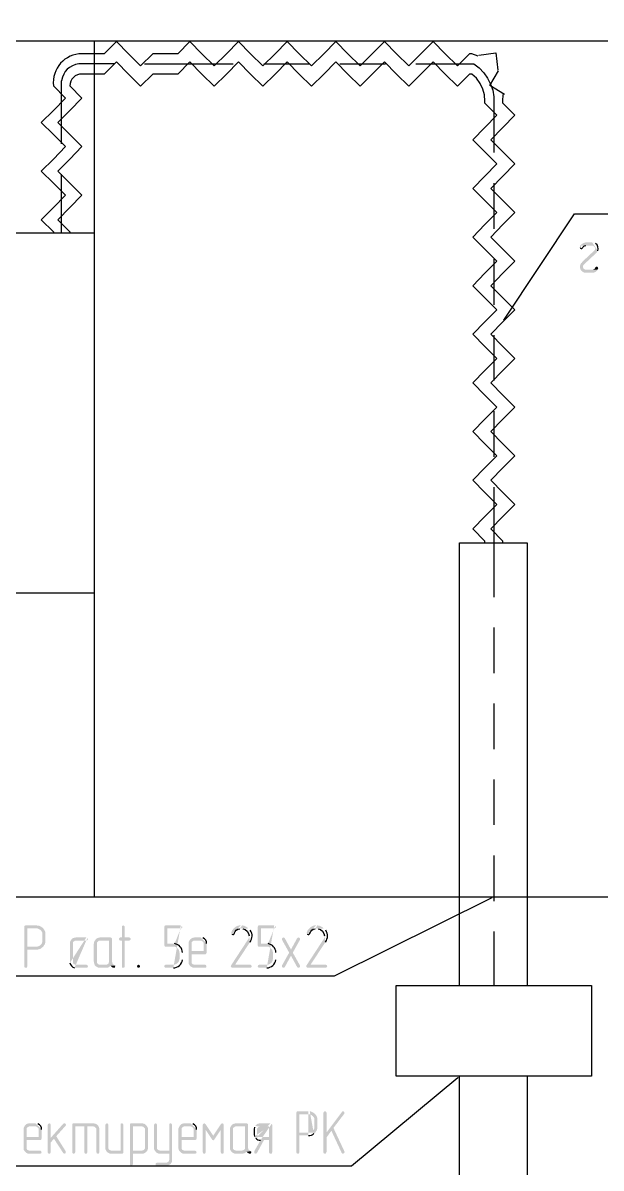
# Model space of a CAD drawing. Header units: millimetres. Extents: x -211 to 10565, y -2293 to 2244.
# Drawn here: x 4759.8 to 4807.4, y -226.1 to -132 of the extents above; entities that cross this region are included whole.
import ezdxf

# ---------------------------------------------------------------- set-up
doc = ezdxf.new("R2010")
doc.units = ezdxf.units.MM
doc.layers.add('PDF _Геометрия', color=7, linetype='Continuous')
doc.layers.add('PDF _Сплошная заливка', color=7, linetype='Continuous')

msp = doc.modelspace()

# ---------------------------------------------------------------- hatches: boundary and pattern name
at = {"layer": 'PDF _Сплошная заливка', "transparency": 33554559}
h = msp.add_hatch(color=256, dxfattribs=at)
h.paths.add_polyline_path([(4805.667, -150.271), (4805.603, -150.398), (4805.646, -150.483)], flags=0)
h.paths.add_polyline_path([(4806.111, -150.271), (4806.619, -150.271)], flags=0)
h = msp.add_hatch(color=256, dxfattribs=at)
h.paths.add_polyline_path([(4806.619, -150.017), (4806.09, -150.017), (4806.006, -150.038), (4805.9, -150.081), (4805.815, -150.123), (4805.73, -150.186), (4805.667, -150.271), (4806.619, -150.271), (4806.725, -150.292), (4806.852, -150.419), (4806.873, -150.525), (4806.852, -150.631), (4806.788, -150.694), (4805.773, -151.646), (4805.773, -151.668), (4805.709, -151.731), (4805.667, -151.816), (4805.625, -151.922), (4805.625, -152.112), (4805.646, -152.197), (4805.688, -152.281), (4805.752, -152.366), (4805.773, -152.366), (4805.836, -152.429), (4806.006, -152.514), (4806.683, -152.514), (4806.767, -152.493), (4806.831, -152.472), (4806.915, -152.429), (4806.937, -152.408), (4807.021, -152.345), (4807.064, -152.26), (4806.111, -152.26), (4806.006, -152.239), (4805.942, -152.197), (4805.879, -152.091), (4805.879, -151.922), (4805.942, -151.837), (4806.958, -150.885), (4807.085, -150.715)], flags=0)
h.paths.add_polyline_path([(4806.894, -150.102), (4806.81, -150.059), (4806.725, -150.038)], flags=0)
for points in [[(4807, -152.006), (4806.937, -152.027), (4806.873, -152.091), (4806.852, -152.154), (4806.767, -152.218), (4806.704, -152.239), (4806.619, -152.26), (4806.111, -152.26), (4807.064, -152.26), (4807.127, -152.133), (4807.085, -152.049)], [(4760.934, -206.156), (4760.045, -206.156), (4759.96, -206.198), (4759.939, -206.283), (4759.939, -209.541), (4759.982, -209.626), (4760.066, -209.647), (4760.151, -209.626), (4760.151, -209.605), (4760.193, -209.52), (4760.193, -208.145), (4761.04, -208.145), (4761.209, -208.103), (4761.315, -208.06), (4761.378, -207.997), (4761.463, -207.933), (4760.193, -207.912), (4760.193, -206.41), (4760.934, -206.41), (4761.463, -206.367), (4761.399, -206.325), (4761.315, -206.262), (4761.23, -206.219), (4761.124, -206.177), (4761.04, -206.177)], [(4768.065, -206.156), (4767.98, -206.198), (4767.959, -206.283), (4767.959, -207.15), (4767.811, -207.15), (4767.747, -207.214), (4767.705, -207.277), (4767.747, -207.362), (4767.747, -207.383), (4767.832, -207.404), (4767.959, -207.404), (4767.959, -209.541), (4767.98, -209.626), (4768.065, -209.647), (4768.171, -209.626), (4768.171, -209.605), (4768.192, -209.52), (4768.192, -207.404), (4768.573, -207.404), (4768.657, -207.362), (4768.7, -207.277), (4768.657, -207.193), (4768.573, -207.15), (4768.192, -207.15), (4768.192, -206.283), (4768.15, -206.198)], [(4761.463, -206.367), (4760.934, -206.41), (4761.018, -206.41), (4761.124, -206.452), (4761.209, -206.494), (4761.294, -206.558), (4761.336, -206.621), (4761.399, -206.706), (4761.421, -206.812), (4761.421, -207.51), (4761.399, -207.595), (4761.357, -207.679), (4761.209, -207.827), (4761.124, -207.87), (4761.04, -207.891), (4760.934, -207.912), (4760.193, -207.912), (4761.463, -207.933), (4761.526, -207.87), (4761.569, -207.785), (4761.632, -207.7), (4761.653, -207.616), (4761.674, -207.51), (4761.674, -206.748), (4761.632, -206.621), (4761.59, -206.537), (4761.526, -206.452)], [(4765.758, -207.383), (4765.695, -207.468), (4765.674, -207.552), (4765.653, -207.658), (4765.653, -209.139), (4765.674, -209.245), (4765.695, -209.33), (4765.737, -209.436), (4765.801, -209.499), (4765.885, -209.563), (4766.055, -209.647), (4766.689, -209.647), (4766.795, -209.626), (4766.88, -209.605), (4766.965, -209.541), (4767.028, -209.478), (4767.409, -209.457), (4767.324, -209.414), (4766.16, -209.393), (4766.055, -209.372), (4765.991, -209.33), (4765.928, -209.245), (4765.907, -209.139), (4765.907, -207.658), (4765.928, -207.552), (4766.055, -207.425), (4766.16, -207.404), (4766.901, -207.404)], [(4767.028, -207.15), (4766.16, -207.15), (4766.055, -207.171), (4765.97, -207.193), (4765.885, -207.235), (4765.801, -207.32), (4765.758, -207.383), (4766.901, -207.404), (4766.901, -209.139), (4766.88, -209.245), (4766.838, -209.33), (4766.753, -209.372), (4766.668, -209.393), (4766.16, -209.393), (4767.324, -209.414), (4767.261, -209.372), (4767.197, -209.309), (4767.176, -209.245), (4767.155, -209.139), (4767.155, -207.256), (4767.113, -207.193)], [(4773.524, -207.383), (4773.44, -207.552), (4773.44, -209.245), (4773.461, -209.33), (4773.524, -209.436), (4773.651, -209.563), (4773.821, -209.647), (4774.815, -209.647), (4774.9, -209.605), (4774.921, -209.52), (4774.879, -209.436), (4774.794, -209.393), (4773.926, -209.393), (4773.842, -209.372), (4773.757, -209.33), (4773.694, -209.245), (4773.694, -208.526), (4774.836, -208.526), (4774.9, -208.483), (4774.921, -208.399), (4773.694, -208.272), (4773.694, -207.552), (4773.757, -207.489), (4773.842, -207.425), (4773.926, -207.404), (4774.434, -207.404)], [(4781.248, -207.15), (4781.142, -207.193), (4781.121, -207.277), (4781.121, -207.341), (4781.713, -208.399), (4781.861, -208.653), (4782.369, -209.584), (4782.391, -209.605), (4782.475, -209.647), (4782.581, -209.605), (4782.602, -209.52), (4782.602, -209.457), (4782.01, -208.399), (4781.861, -208.145), (4781.354, -207.214), (4781.332, -207.193)], [(4782.475, -207.15), (4782.412, -207.171), (4782.369, -207.214), (4781.861, -208.145), (4782.01, -208.399), (4782.602, -207.341), (4782.602, -207.277), (4782.581, -207.193)], [(4781.713, -208.399), (4781.121, -209.457), (4781.121, -209.52), (4781.142, -209.605), (4781.248, -209.647), (4781.311, -209.626), (4781.354, -209.584), (4781.861, -208.653)], [(4767.409, -209.457), (4767.028, -209.478), (4767.134, -209.584), (4767.261, -209.647), (4767.303, -209.647), (4767.388, -209.626), (4767.409, -209.52)], [(4769.335, -209.393), (4769.419, -209.436), (4769.461, -209.52), (4769.419, -209.605), (4769.335, -209.647), (4769.229, -209.605), (4769.208, -209.52), (4769.229, -209.436), (4769.313, -209.393)], [(4783.829, -221.645), (4783.3, -221.687), (4783.385, -221.687), (4783.491, -221.73), (4783.575, -221.772), (4783.66, -221.836), (4783.702, -221.899), (4783.766, -221.984), (4783.787, -222.09), (4783.787, -222.788), (4783.766, -222.872), (4783.724, -222.957), (4783.575, -223.105), (4783.491, -223.148), (4783.406, -223.169), (4783.3, -223.19), (4782.56, -223.19), (4783.829, -223.211), (4783.893, -223.148), (4783.935, -223.063), (4783.999, -222.978), (4784.02, -222.872), (4784.041, -222.788), (4784.041, -222.09), (4784.02, -221.984), (4783.999, -221.899), (4783.956, -221.814), (4783.893, -221.73)], [(4784.655, -221.434), (4784.57, -221.476), (4784.528, -221.561), (4784.528, -224.819), (4784.57, -224.904), (4784.655, -224.925), (4784.739, -224.904), (4784.739, -224.883), (4784.782, -224.798), (4784.782, -221.561), (4784.739, -221.476)], [(4786.136, -221.434), (4786.115, -221.434), (4786.051, -221.497), (4784.782, -223.19), (4784.782, -223.592), (4785.184, -223.042), (4785.353, -222.809), (4786.242, -221.645), (4786.263, -221.561), (4786.221, -221.476)], [(4759.96, -222.661), (4759.876, -222.83), (4759.876, -224.523), (4759.897, -224.608), (4759.96, -224.713), (4760.087, -224.84), (4760.172, -224.883), (4760.257, -224.925), (4761.251, -224.925), (4761.336, -224.883), (4761.357, -224.798), (4761.315, -224.713), (4761.23, -224.671), (4760.363, -224.671), (4760.278, -224.65), (4760.193, -224.608), (4760.13, -224.523), (4760.13, -223.804), (4761.272, -223.804), (4761.336, -223.761), (4761.357, -223.677), (4760.13, -223.55), (4760.13, -222.83), (4760.193, -222.767), (4760.278, -222.703), (4760.363, -222.682), (4760.87, -222.682)], [(4761.992, -222.428), (4761.907, -222.47), (4761.865, -222.555), (4761.865, -224.819), (4761.907, -224.904), (4761.992, -224.925), (4762.076, -224.904), (4762.076, -224.883), (4762.119, -224.798), (4762.119, -223.994), (4762.373, -223.698), (4762.119, -223.613), (4762.119, -222.555), (4762.076, -222.47)], [(4763.24, -222.428), (4763.219, -222.428), (4763.135, -222.47), (4762.119, -223.613), (4762.373, -223.698), (4763.135, -224.862), (4763.177, -224.904), (4763.219, -224.925), (4763.325, -224.883), (4763.346, -224.798), (4763.346, -224.735), (4762.563, -223.486), (4763.325, -222.64), (4763.367, -222.555), (4763.325, -222.47)], [(4765.61, -222.428), (4763.981, -222.428), (4763.896, -222.47), (4763.875, -222.555), (4763.875, -224.798), (4763.917, -224.904), (4764.002, -224.925), (4764.087, -224.904), (4764.087, -224.883), (4764.129, -224.798), (4764.129, -222.682), (4765.61, -222.682), (4766.033, -222.661), (4765.97, -222.576), (4765.885, -222.513), (4765.801, -222.47), (4765.716, -222.449)], [(4765.124, -222.682), (4764.87, -222.682), (4764.87, -224.798), (4764.912, -224.904), (4764.997, -224.925), (4765.081, -224.904), (4765.081, -224.883), (4765.124, -224.798)], [(4766.033, -222.661), (4765.61, -222.682), (4765.716, -222.703), (4765.843, -222.83), (4765.864, -222.936), (4765.864, -224.798), (4765.907, -224.904), (4765.991, -224.925), (4766.076, -224.904), (4766.076, -224.883), (4766.118, -224.798), (4766.118, -222.936), (4766.097, -222.83), (4766.076, -222.746)], [(4766.732, -222.428), (4766.647, -222.47), (4766.605, -222.555), (4766.605, -224.523), (4766.626, -224.608), (4766.689, -224.713), (4767.092, -224.671), (4767.007, -224.65), (4766.922, -224.608), (4766.859, -224.523), (4766.859, -222.555), (4766.816, -222.47)], [(4767.959, -222.428), (4767.874, -222.47), (4767.853, -222.555), (4767.853, -224.671), (4767.092, -224.671), (4766.689, -224.713), (4766.816, -224.84), (4766.901, -224.883), (4766.986, -224.925), (4768.001, -224.925), (4768.065, -224.883), (4768.086, -224.798), (4768.086, -222.555), (4768.044, -222.47)], [(4769.61, -222.428), (4768.721, -222.428), (4768.636, -222.47), (4768.615, -222.555), (4768.615, -225.793), (4768.657, -225.877), (4768.742, -225.92), (4768.827, -225.877), (4768.869, -225.793), (4768.869, -224.925), (4769.715, -224.925), (4769.8, -224.883), (4769.885, -224.84), (4769.969, -224.777), (4770.012, -224.713), (4768.869, -224.671), (4768.869, -222.682), (4769.61, -222.682), (4770.012, -222.661), (4769.948, -222.576), (4769.885, -222.513), (4769.8, -222.47), (4769.715, -222.449)], [(4770.012, -222.661), (4769.61, -222.682), (4769.694, -222.703), (4769.779, -222.767), (4769.842, -222.83), (4769.864, -222.936), (4769.864, -224.417), (4769.842, -224.523), (4769.779, -224.608), (4769.694, -224.65), (4769.61, -224.671), (4768.869, -224.671), (4770.012, -224.713), (4770.075, -224.629), (4770.096, -224.523), (4770.096, -222.83), (4770.075, -222.746)], [(4770.731, -222.428), (4770.646, -222.47), (4770.604, -222.555), (4770.604, -224.523), (4770.625, -224.608), (4770.689, -224.692), (4771.091, -224.671), (4771.006, -224.65), (4770.922, -224.608), (4770.858, -224.523), (4770.858, -222.555), (4770.816, -222.47)], [(4771.958, -222.428), (4771.874, -222.47), (4771.853, -222.555), (4771.853, -224.671), (4771.091, -224.671), (4770.689, -224.692), (4770.752, -224.777), (4770.816, -224.84), (4770.9, -224.883), (4771.006, -224.925), (4771.853, -224.925), (4771.853, -225.412), (4771.831, -225.518), (4771.768, -225.602), (4771.704, -225.644), (4771.599, -225.666), (4770.837, -225.666), (4770.752, -225.708), (4770.731, -225.793), (4770.752, -225.877), (4770.858, -225.92), (4771.704, -225.92), (4771.789, -225.877), (4771.874, -225.835), (4771.958, -225.771), (4772.001, -225.708), (4772.064, -225.623), (4772.085, -225.518), (4772.085, -222.555), (4772.043, -222.47)], [(4772.699, -222.661), (4772.614, -222.83), (4772.614, -224.523), (4772.636, -224.608), (4772.699, -224.713), (4772.826, -224.84), (4772.995, -224.925), (4773.99, -224.925), (4774.074, -224.883), (4774.096, -224.798), (4774.053, -224.713), (4773.969, -224.671), (4773.101, -224.671), (4773.016, -224.65), (4772.932, -224.608), (4772.868, -224.523), (4772.868, -223.804), (4774.011, -223.804), (4774.074, -223.761), (4774.096, -223.677), (4772.868, -223.55), (4772.868, -222.83), (4772.932, -222.767), (4773.016, -222.703), (4773.101, -222.682), (4773.609, -222.682)], [(4774.73, -222.428), (4774.646, -222.47), (4774.603, -222.555), (4774.857, -222.978), (4775.365, -223.74), (4775.471, -223.444), (4774.836, -222.492), (4774.773, -222.449)], [(4774.603, -222.555), (4774.603, -224.798), (4774.646, -224.904), (4774.73, -224.925), (4774.815, -224.904), (4774.815, -224.883), (4774.857, -224.798), (4774.857, -222.978)], [(4776.212, -222.428), (4776.191, -222.428), (4776.106, -222.492), (4775.471, -223.444), (4775.365, -223.74), (4775.386, -223.782), (4775.471, -223.825), (4775.492, -223.825), (4775.577, -223.74), (4776.085, -222.978), (4776.339, -222.555), (4776.296, -222.47)], [(4776.339, -222.555), (4776.085, -222.978), (4776.085, -224.798), (4776.127, -224.904), (4776.212, -224.925), (4776.296, -224.904), (4776.317, -224.883), (4776.339, -224.798)], [(4776.931, -222.661), (4776.846, -222.83), (4776.846, -224.523), (4776.868, -224.608), (4776.931, -224.713), (4777.058, -224.84), (4777.227, -224.925), (4777.862, -224.925), (4777.968, -224.904), (4778.053, -224.883), (4778.137, -224.819), (4778.201, -224.756), (4778.582, -224.735), (4778.497, -224.692), (4777.333, -224.671), (4777.249, -224.65), (4777.164, -224.608), (4777.1, -224.523), (4777.1, -222.83), (4777.164, -222.767), (4777.249, -222.703), (4777.333, -222.682), (4778.095, -222.682)], [(4778.201, -222.428), (4777.333, -222.428), (4777.227, -222.449), (4777.143, -222.47), (4777.058, -222.513), (4776.973, -222.597), (4776.931, -222.661), (4778.095, -222.682), (4778.095, -224.417), (4778.074, -224.523), (4778.01, -224.608), (4777.926, -224.65), (4777.841, -224.671), (4777.333, -224.671), (4778.497, -224.692), (4778.455, -224.65), (4778.37, -224.586), (4778.349, -224.523), (4778.328, -224.417), (4778.328, -222.534), (4778.307, -222.47)], [(4785.353, -222.809), (4785.184, -223.042), (4786.03, -224.862), (4786.072, -224.904), (4786.136, -224.925), (4786.221, -224.883), (4786.263, -224.798), (4786.263, -224.756)], [(4779.365, -223.804), (4778.836, -224.735), (4778.836, -224.798), (4778.857, -224.883), (4778.963, -224.925), (4779.026, -224.904), (4779.068, -224.862), (4779.64, -223.804), (4780.063, -223.804)], [(4778.582, -224.735), (4778.201, -224.756), (4778.307, -224.862), (4778.434, -224.925), (4778.476, -224.925), (4778.56, -224.904), (4778.603, -224.798)]]:
    msp.add_hatch(color=256, dxfattribs=at).paths.add_polyline_path(points)
h = msp.add_hatch(color=256, dxfattribs=at)
h.paths.add_polyline_path([(4772.805, -206.156), (4771.556, -206.156), (4771.472, -206.198), (4771.451, -206.283), (4771.451, -207.806), (4771.493, -207.891), (4771.578, -207.912), (4772.297, -207.912), (4772.382, -207.933), (4772.551, -208.06), (4772.614, -208.124), (4772.657, -208.208), (4772.678, -208.293), (4772.699, -208.399), (4772.699, -208.907), (4772.678, -208.991), (4772.657, -209.097), (4772.614, -209.182), (4772.551, -209.245), (4772.466, -209.309), (4772.297, -209.393), (4771.556, -209.393), (4771.472, -209.436), (4771.451, -209.52), (4771.472, -209.605), (4771.578, -209.647), (4772.191, -209.647)], flags=0)
h.paths.add_polyline_path([(4772.932, -208.991), (4772.932, -208.399)], flags=0)
h.paths.add_polyline_path([(4772.297, -207.658), (4771.704, -207.658), (4771.704, -206.41), (4772.826, -206.41), (4772.911, -206.367), (4772.932, -206.283), (4772.889, -206.198)], flags=0)
h = msp.add_hatch(color=256, dxfattribs=at)
h.paths.add_polyline_path([(4777.735, -206.156), (4777.651, -206.156), (4777.545, -206.177), (4777.46, -206.198), (4777.375, -206.24), (4777.291, -206.304), (4777.227, -206.346), (4777.1, -206.473), (4777.037, -206.558), (4776.995, -206.642), (4776.952, -206.748), (4776.952, -206.791), (4776.995, -206.875)], flags=0)
h.paths.add_polyline_path([(4777.651, -206.431), (4777.756, -206.41), (4778.37, -206.41), (4778.201, -206.283), (4778.031, -206.198), (4777.926, -206.177), (4777.841, -206.156)], flags=0)
h = msp.add_hatch(color=256, dxfattribs=at)
h.paths.add_polyline_path([(4780.486, -206.156), (4779.238, -206.156), (4779.153, -206.198), (4779.132, -206.283), (4779.132, -207.806), (4779.174, -207.891), (4779.259, -207.912), (4779.978, -207.912), (4780.063, -207.933), (4780.232, -208.06), (4780.296, -208.124), (4780.338, -208.208), (4780.359, -208.293), (4780.38, -208.399), (4780.38, -208.907), (4780.359, -208.991), (4780.338, -209.097), (4780.296, -209.182), (4780.232, -209.245), (4780.148, -209.309), (4779.978, -209.393), (4779.238, -209.393), (4779.153, -209.436), (4779.132, -209.52), (4779.153, -209.605), (4779.259, -209.647), (4779.872, -209.647)], flags=0)
h.paths.add_polyline_path([(4780.613, -208.991), (4780.613, -208.399)], flags=0)
h.paths.add_polyline_path([(4779.978, -207.658), (4779.386, -207.658), (4779.386, -206.41), (4780.507, -206.41), (4780.592, -206.367), (4780.613, -206.283), (4780.571, -206.198)], flags=0)
h = msp.add_hatch(color=256, dxfattribs=at)
h.paths.add_polyline_path([(4783.935, -206.156), (4783.851, -206.156), (4783.745, -206.177), (4783.66, -206.198), (4783.575, -206.24), (4783.491, -206.304), (4783.427, -206.346), (4783.3, -206.473), (4783.237, -206.558), (4783.195, -206.642), (4783.152, -206.748), (4783.152, -206.791), (4783.195, -206.875)], flags=0)
h.paths.add_polyline_path([(4783.851, -206.431), (4783.956, -206.41), (4784.57, -206.41), (4784.401, -206.283), (4784.231, -206.198), (4784.126, -206.177), (4784.041, -206.156)], flags=0)
h = msp.add_hatch(color=256, dxfattribs=at)
h.paths.add_polyline_path([(4778.37, -206.41), (4777.756, -206.41), (4777.799, -206.41), (4777.904, -206.431)], flags=0)
h.paths.add_polyline_path([(4778.412, -207.023), (4778.412, -207.108), (4778.391, -207.193), (4778.349, -207.298), (4778.285, -207.383), (4776.931, -209.457), (4776.91, -209.52), (4776.952, -209.605), (4777.037, -209.647), (4778.518, -209.647), (4778.603, -209.605), (4778.645, -209.52), (4778.603, -209.436), (4778.518, -209.393), (4777.27, -209.393), (4778.497, -207.531)], flags=0)
h.paths.add_polyline_path([(4778.518, -206.558), (4778.455, -206.473)], flags=0)
h = msp.add_hatch(color=256, dxfattribs=at)
h.paths.add_polyline_path([(4784.57, -206.41), (4783.956, -206.41), (4783.999, -206.41), (4784.105, -206.431)], flags=0)
h.paths.add_polyline_path([(4784.612, -207.023), (4784.612, -207.108), (4784.591, -207.193), (4784.549, -207.298), (4784.485, -207.383), (4783.131, -209.457), (4783.11, -209.52), (4783.152, -209.605), (4783.237, -209.647), (4784.718, -209.647), (4784.803, -209.605), (4784.845, -209.52), (4784.803, -209.436), (4784.718, -209.393), (4783.47, -209.393), (4784.697, -207.531)], flags=0)
h.paths.add_polyline_path([(4784.718, -206.558), (4784.655, -206.473)], flags=0)
h = msp.add_hatch(color=256, dxfattribs=at)
h.paths.add_polyline_path([(4765.039, -207.15), (4764.171, -207.15), (4764.066, -207.171), (4763.981, -207.193), (4763.896, -207.235), (4763.812, -207.32), (4763.769, -207.383), (4763.685, -207.552), (4763.685, -209.245)], flags=0)
h.paths.add_polyline_path([(4764.066, -209.647), (4765.06, -209.647), (4765.145, -209.605), (4765.166, -209.52), (4765.124, -209.436), (4765.039, -209.393), (4764.171, -209.393), (4764.087, -209.372), (4764.002, -209.33), (4763.939, -209.245), (4763.939, -207.552), (4764.002, -207.489), (4764.087, -207.425), (4764.171, -207.404), (4765.06, -207.404), (4765.145, -207.362), (4765.166, -207.277), (4765.124, -207.193)], flags=0)
h = msp.add_hatch(color=256, dxfattribs=at)
h.paths.add_polyline_path([(4774.434, -207.15), (4773.926, -207.15), (4773.821, -207.171), (4773.736, -207.193), (4773.567, -207.32), (4773.524, -207.383), (4774.434, -207.404), (4774.519, -207.425), (4774.603, -207.489), (4774.667, -207.552), (4774.688, -207.658), (4774.688, -208.272), (4773.694, -208.272), (4774.921, -208.399), (4774.921, -207.658)], flags=0)
h.paths.add_polyline_path([(4774.625, -207.193), (4774.54, -207.171)], flags=0)
h = msp.add_hatch(color=256, dxfattribs=at)
h.paths.add_polyline_path([(4783.3, -221.434), (4782.412, -221.434), (4782.327, -221.476), (4782.306, -221.561), (4782.306, -224.819), (4782.348, -224.904), (4782.433, -224.925), (4782.517, -224.904), (4782.517, -224.883), (4782.56, -224.798), (4782.56, -223.423), (4783.3, -223.423)], flags=0)
h.paths.add_polyline_path([(4783.745, -223.275), (4783.829, -223.211), (4782.56, -223.19), (4782.56, -221.687), (4783.3, -221.687), (4783.829, -221.645), (4783.766, -221.603), (4783.681, -221.539), (4783.597, -221.497), (4783.491, -221.455), (4783.406, -221.455)], flags=0)
h = msp.add_hatch(color=256, dxfattribs=at)
h.paths.add_polyline_path([(4760.87, -222.428), (4760.363, -222.428), (4760.257, -222.449), (4760.172, -222.47), (4760.087, -222.513), (4760.003, -222.597), (4759.96, -222.661), (4760.87, -222.682), (4760.955, -222.703), (4761.04, -222.767), (4761.103, -222.83), (4761.124, -222.936), (4761.124, -223.55), (4760.13, -223.55), (4761.357, -223.677), (4761.357, -222.936)], flags=0)
h.paths.add_polyline_path([(4761.061, -222.47), (4760.976, -222.449)], flags=0)
h = msp.add_hatch(color=256, dxfattribs=at)
h.paths.add_polyline_path([(4773.609, -222.428), (4773.101, -222.428), (4772.995, -222.449), (4772.911, -222.47), (4772.826, -222.513), (4772.741, -222.597), (4772.699, -222.661), (4773.609, -222.682), (4773.694, -222.703), (4773.778, -222.767), (4773.842, -222.83), (4773.863, -222.936), (4773.863, -223.55), (4772.868, -223.55), (4774.096, -223.677), (4774.096, -222.936)], flags=0)
h.paths.add_polyline_path([(4773.799, -222.47), (4773.715, -222.449)], flags=0)
h = msp.add_hatch(color=256, dxfattribs=at)
h.paths.add_polyline_path([(4778.92, -222.661), (4778.857, -222.746)], flags=0)
h.paths.add_polyline_path([(4778.857, -223.507), (4778.899, -223.592), (4779.322, -223.55), (4779.238, -223.528), (4779.153, -223.486), (4779.089, -223.401), (4779.068, -223.317), (4779.068, -222.936), (4779.089, -222.83), (4779.153, -222.767), (4779.238, -222.703), (4779.322, -222.682), (4780.063, -222.682)], flags=0)
h = msp.add_hatch(color=256, dxfattribs=at)
h.paths.add_polyline_path([(4780.19, -222.428), (4779.322, -222.428), (4779.216, -222.449), (4779.132, -222.47), (4779.047, -222.513), (4778.963, -222.597), (4778.92, -222.661), (4780.063, -222.682), (4780.063, -223.55), (4779.322, -223.55), (4778.899, -223.592), (4778.963, -223.655)], flags=0)
h.paths.add_polyline_path([(4779.365, -223.804), (4780.063, -223.804), (4780.063, -224.819), (4780.105, -224.904), (4780.19, -224.925), (4780.296, -224.904), (4780.296, -224.883), (4780.317, -224.798), (4780.317, -222.534), (4780.274, -222.47)], flags=0)

# ---------------------------------------------------------------- linework, layer by layer
at = {"layer": 'PDF _Геометрия', "lineweight": 25}
for points in [[(4528.825, -203.807), (4830.763, -203.807), (4830.763, -275.731), (4668.442, -275.731), (4667.764, -278.228), (4666.537, -273.234), (4665.797, -275.731), (4528.825, -275.731), (4528.825, -203.426), (4526.328, -202.685), (4531.343, -201.458), (4528.825, -200.781), (4528.825, -129.195), (4665.86, -129.195), (4666.537, -126.677), (4667.764, -131.692), (4668.505, -129.195), (4830.763, -129.195), (4830.763, -201.162), (4833.281, -201.86), (4828.287, -203.066), (4830.763, -203.807)], [(4700.563, -133.449), (4830.763, -133.449)], [(4797.245, -134.697), (4796.737, -134.507), (4796.547, -134.507), (4795.552, -135.501), (4794.537, -134.507), (4793.542, -133.512), (4792.548, -134.507), (4791.553, -135.501), (4790.537, -134.507), (4789.543, -133.512), (4788.548, -134.507), (4787.554, -135.501), (4786.538, -134.507), (4785.543, -133.512), (4784.549, -134.507), (4783.554, -135.501), (4782.539, -134.507), (4781.544, -133.512), (4780.55, -134.507), (4779.555, -135.501), (4778.539, -134.507), (4777.545, -133.512), (4776.55, -134.507), (4775.556, -135.501), (4774.54, -134.507), (4773.545, -133.512), (4772.551, -134.507), (4772.339, -134.507), (4770.498, -134.507), (4769.504, -135.501), (4768.509, -134.507), (4767.515, -133.512), (4766.499, -134.507), (4764.679, -134.507)], [(4765.674, -133.449), (4765.674, -203.807)], [(4797.309, -134.612), (4798.705, -134.443), (4798.874, -135.861)], [(4797.795, -174.711), (4797.795, -174.563), (4796.801, -173.569), (4797.795, -172.553), (4798.79, -171.558), (4797.795, -170.564), (4796.801, -169.569), (4797.795, -168.554), (4798.79, -167.559), (4797.795, -166.565), (4796.801, -165.57), (4797.795, -164.554), (4798.79, -163.56), (4797.795, -162.565), (4796.801, -161.571), (4797.795, -160.555), (4798.79, -159.56), (4797.795, -158.566), (4796.801, -157.571), (4797.795, -156.556), (4798.79, -155.561), (4797.795, -154.567), (4796.801, -153.572), (4797.795, -152.556), (4798.79, -151.562), (4797.795, -150.567), (4796.801, -149.573), (4797.795, -148.557), (4798.79, -147.563), (4797.795, -146.568), (4796.801, -145.573), (4797.795, -144.558), (4798.79, -143.563), (4797.795, -142.569), (4796.801, -141.574), (4797.795, -140.558), (4798.79, -139.564), (4797.795, -138.569), (4797.795, -138.4), (4797.774, -137.892), (4797.647, -137.406), (4797.414, -136.94), (4797.118, -136.517), (4796.737, -136.178), (4796.547, -136.178), (4795.552, -137.173), (4794.537, -136.178), (4793.542, -135.184), (4792.548, -136.178), (4791.553, -137.173), (4790.537, -136.178), (4789.543, -135.184), (4788.548, -136.178), (4787.554, -137.173), (4786.538, -136.178), (4785.543, -135.184), (4784.549, -136.178), (4783.554, -137.173), (4782.539, -136.178), (4781.544, -135.184), (4780.55, -136.178), (4779.555, -137.173), (4778.539, -136.178), (4777.545, -135.184), (4776.55, -136.178), (4775.556, -137.173), (4774.54, -136.178), (4773.545, -135.184), (4772.551, -136.178), (4772.339, -136.178), (4770.498, -136.178), (4769.504, -137.173), (4768.509, -136.178), (4767.515, -135.184), (4766.499, -136.178), (4764.679, -136.178)], [(4799.403, -137.85), (4798.197, -137.13), (4798.917, -135.924)], [(4762.33, -137.152), (4763.325, -138.146), (4762.33, -139.162), (4761.336, -140.156), (4762.33, -141.151), (4763.325, -142.145), (4762.33, -143.161), (4761.336, -144.156), (4762.33, -145.15), (4763.325, -146.145), (4762.33, -147.16), (4761.336, -148.155), (4762.33, -149.15), (4762.33, -149.234)], [(4763.685, -137.152), (4764.679, -138.146), (4763.685, -139.162), (4762.69, -140.156), (4763.685, -141.151), (4764.679, -142.145), (4763.685, -143.161), (4762.69, -144.156), (4763.685, -145.15), (4764.679, -146.145), (4763.685, -147.16), (4762.69, -148.155), (4763.685, -149.15), (4763.685, -149.234)], [(4799.277, -174.711), (4799.277, -174.563), (4798.282, -173.569), (4799.277, -172.553), (4800.271, -171.558), (4799.277, -170.564), (4798.282, -169.569), (4799.277, -168.554), (4800.271, -167.559), (4799.277, -166.565), (4798.282, -165.57), (4799.277, -164.554), (4800.271, -163.56), (4799.277, -162.565), (4798.282, -161.571), (4799.277, -160.555), (4800.271, -159.56), (4799.277, -158.566), (4798.282, -157.571), (4799.277, -156.556), (4800.271, -155.561), (4799.277, -154.567), (4798.282, -153.572), (4799.277, -152.556), (4800.271, -151.562), (4799.277, -150.567), (4798.282, -149.573), (4799.277, -148.557), (4800.271, -147.563), (4799.277, -146.568), (4798.282, -145.573), (4799.277, -144.558), (4800.271, -143.563), (4799.277, -142.569), (4798.282, -141.574), (4799.277, -140.558), (4800.271, -139.564), (4799.277, -138.569), (4799.277, -138.4), (4799.319, -137.871)], [(4799.361, -156.408), (4805.18, -147.668), (4826.616, -147.668)], [(4795.722, -211.107), (4795.722, -174.711), (4801.287, -174.711), (4801.287, -211.107)], [(4798.367, -203.892), (4785.416, -210.346), (4755.453, -210.346)], [(4801.287, -203.807), (4808.693, -203.807)], [(4795.573, -218.683), (4786.834, -225.941), (4753.633, -225.941)], [(4801.287, -218.556), (4801.287, -275.731), (4795.722, -275.731), (4795.722, -218.556)]]:
    msp.add_lwpolyline(points, dxfattribs=at)
at = {"layer": 'PDF _Геометрия', "color": 1, "lineweight": 25}
for points in [[(4767.324, -135.332), (4764.785, -135.332), (4764.425, -135.332)], [(4769.821, -135.332), (4772.339, -135.332), (4777.122, -135.332)], [(4779.618, -135.332), (4783.364, -135.332)], [(4785.882, -135.332), (4789.627, -135.332)], [(4792.124, -135.332), (4796.907, -135.332), (4797.33, -135.67), (4797.711, -136.072), (4798.028, -136.517), (4798.261, -137.003), (4798.451, -137.511), (4798.536, -138.061), (4798.536, -142.632)], [(4763.008, -141.913), (4763.008, -137.088), (4763.008, -136.728)], [(4763.008, -149.234), (4763.008, -144.41)], [(4798.536, -145.15), (4798.536, -148.896)], [(4798.536, -151.393), (4798.536, -155.138)], [(4798.536, -157.635), (4798.536, -161.38)], [(4798.536, -163.877), (4798.536, -167.644)], [(4798.536, -170.141), (4798.536, -179.176)], [(4798.536, -181.673), (4798.536, -185.419)], [(4798.536, -187.915), (4798.536, -191.661)], [(4798.536, -194.158), (4798.536, -197.903)], [(4798.536, -200.421), (4798.536, -204.167)], [(4798.536, -206.664), (4798.536, -211.107)]]:
    msp.add_lwpolyline(points, dxfattribs=at)
at = {"layer": 'PDF _Геометрия', "lineweight": 25}
for points in [[(4749.19, -178.838), (4749.19, -149.234), (4765.674, -149.234), (4765.674, -178.838)], [(4790.516, -218.556), (4790.516, -211.107), (4806.577, -211.107), (4806.577, -218.556)]]:
    msp.add_lwpolyline(points, close=True, dxfattribs=at)
for points in [[(4764.679, -134.507), (4763.273, -134.503), (4762.189, -135.722), (4762.33, -137.152)], [(4764.679, -136.178), (4764.16, -136.131), (4763.648, -136.633), (4763.685, -137.152)], [(4805.646, -150.483), (4805.889, -150.641), (4805.773, -150.296), (4806.111, -150.271)], [(4807.085, -150.715), (4807.142, -150.497), (4807.114, -150.226), (4806.894, -150.102)], [(4776.995, -206.875), (4777.264, -207.075), (4777.124, -206.509), (4777.651, -206.431)], [(4777.904, -206.431), (4778.159, -206.482), (4778.423, -206.758), (4778.412, -207.023)], [(4778.497, -207.531), (4778.711, -207.192), (4778.736, -206.907), (4778.518, -206.558)], [(4783.195, -206.875), (4783.464, -207.075), (4783.324, -206.509), (4783.851, -206.431)], [(4784.105, -206.431), (4784.359, -206.482), (4784.623, -206.758), (4784.612, -207.023)], [(4784.697, -207.531), (4784.911, -207.192), (4784.936, -206.907), (4784.718, -206.558)], [(4772.932, -208.399), (4772.954, -208.031), (4772.649, -207.712), (4772.297, -207.658)], [(4774.921, -207.658), (4774.948, -207.458), (4774.812, -207.258), (4774.625, -207.193)], [(4780.613, -208.399), (4780.635, -208.031), (4780.331, -207.712), (4779.978, -207.658)], [(4763.685, -209.245), (4763.715, -209.442), (4763.892, -209.578), (4764.066, -209.647)], [(4772.191, -209.647), (4772.549, -209.653), (4772.905, -209.359), (4772.932, -208.991)], [(4779.872, -209.647), (4780.231, -209.653), (4780.587, -209.359), (4780.613, -208.991)], [(4761.357, -222.936), (4761.385, -222.736), (4761.248, -222.536), (4761.061, -222.47)], [(4774.096, -222.936), (4774.123, -222.736), (4773.987, -222.536), (4773.799, -222.47)], [(4778.857, -222.746), (4778.815, -222.909), (4778.818, -223.334), (4778.857, -223.507)], [(4778.963, -223.655), (4779.097, -223.752), (4779.192, -223.829), (4779.365, -223.804)], [(4783.3, -223.423), (4783.436, -223.433), (4783.648, -223.378), (4783.745, -223.275)]]:
    msp.add_open_spline(points, degree=3, dxfattribs=at)
at = {"layer": 'PDF _Геометрия', "color": 1, "lineweight": 25}
msp.add_open_spline([(4764.425, -135.332), (4763.636, -135.473), (4763.147, -135.93), (4763.008, -136.728)], degree=3, dxfattribs=at)
at = {"layer": 'PDF _Сплошная заливка', "lineweight": 25, "transparency": 33554559}
for points in [[(4799.403, -156.429), (4799.277, -156.556), (4799.34, -156.386)], [(4798.367, -203.87), (4798.536, -203.807), (4798.388, -203.913)], [(4795.552, -218.662), (4795.722, -218.556), (4795.595, -218.704)]]:
    msp.add_solid(points, dxfattribs=at)

doc.saveas('drawing.dxf')
